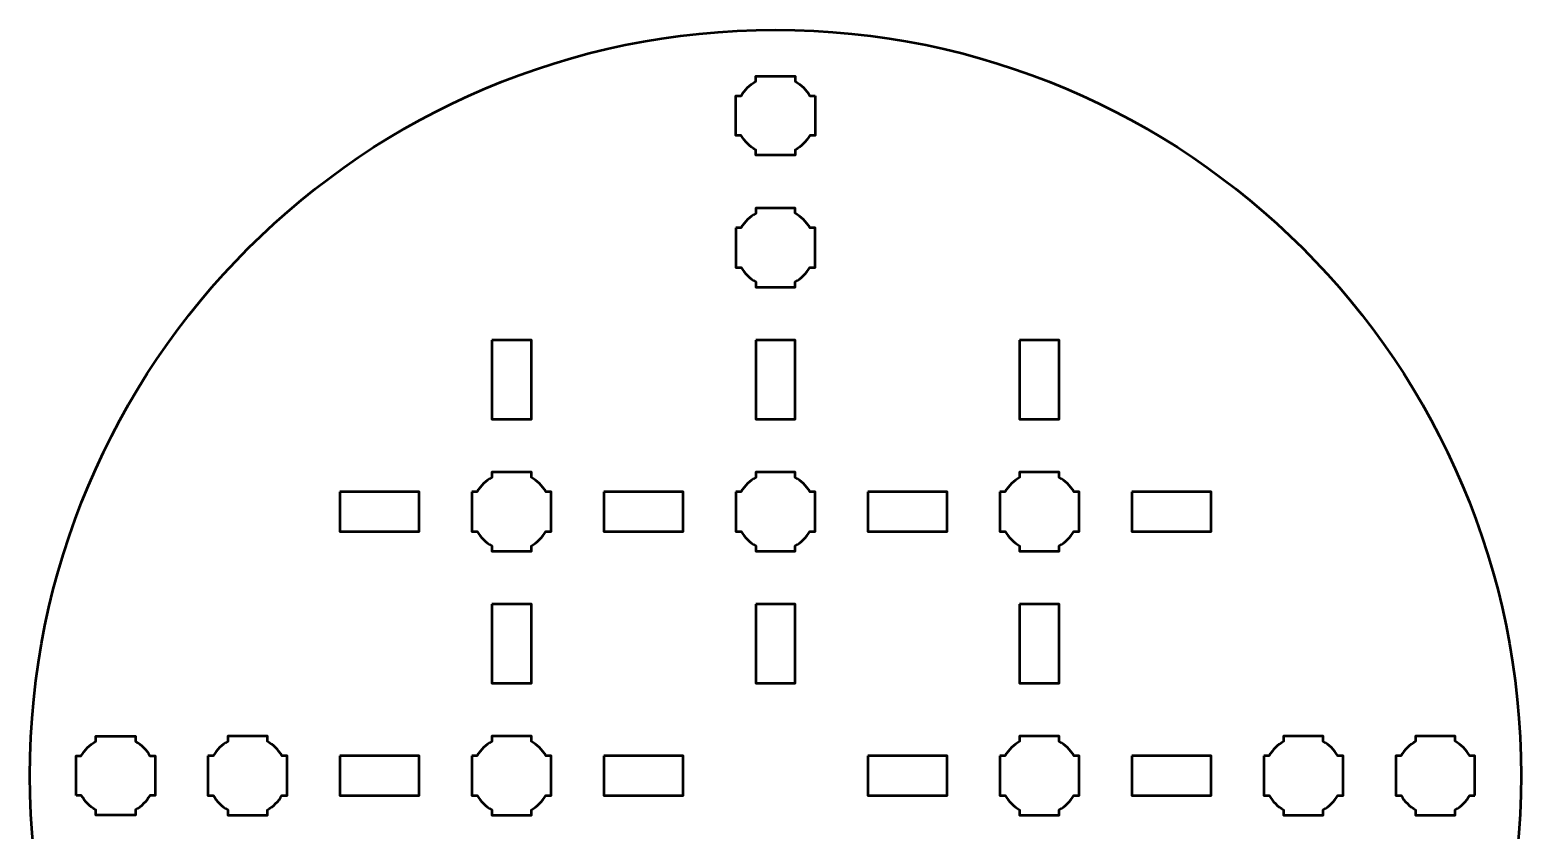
# Model space of a CAD drawing. Header units: centimetres. Extents: x -215 to 208, y -170 to 139.
# Drawn here: x 36.35 to 47.65, y -121.41 to -115.35 of the extents above; entities that cross this region are included whole.
import ezdxf

# ---------------------------------------------------------------- set-up
doc = ezdxf.new("R2010")
doc.units = ezdxf.units.CM
doc.header["$MEASUREMENT"] = 0
doc.layers.add('Layer 1', color=7, linetype='Continuous')

msp = doc.modelspace()

# ---------------------------------------------------------------- linework, layer by layer
at = {"layer": 'Layer 1', "color": 250, "lineweight": 53}
msp.add_ellipse((42, -120.99999), major_axis=(0, 5.65), ratio=1, dxfattribs=at)
for points in [[(42.30013, -115.84989), (42.30013, -115.84989), (42.25993, -115.84989), (42.25993, -115.84989), (42.25993, -115.84989), (42.2336, -115.80437), (42.19564, -115.76644), (42.15013, -115.74011), (42.15013, -115.74011), (42.15013, -115.74011), (42.15013, -115.69989), (42.15013, -115.69989), (42.15013, -115.69989), (42.15013, -115.69989), (41.85013, -115.69989), (41.85013, -115.69989), (41.85013, -115.69989), (41.85013, -115.69989), (41.85013, -115.74008), (41.85013, -115.74008), (41.85013, -115.74008), (41.8046, -115.76641), (41.76661, -115.80436), (41.74025, -115.84989), (41.74025, -115.84989), (41.74025, -115.84989), (41.70013, -115.84989), (41.70013, -115.84989), (41.70013, -115.84989), (41.70013, -115.84989), (41.70013, -115.99531), (41.70013, -115.99531), (41.70013, -115.99531), (41.70013, -115.99531), (41.70007, -115.99996), (41.70007, -115.99996), (41.70007, -115.99996), (41.70007, -115.99996), (41.70013, -116.0046), (41.70013, -116.0046), (41.70013, -116.0046), (41.70013, -116.0046), (41.70013, -116.14989), (41.70013, -116.14989), (41.70013, -116.14989), (41.70013, -116.14989), (41.7402, -116.14989), (41.7402, -116.14989), (41.7402, -116.14989), (41.76655, -116.19546), (41.80455, -116.23347), (41.85013, -116.25983), (41.85013, -116.25983), (41.85013, -116.25983), (41.85013, -116.29989), (41.85013, -116.29989), (41.85013, -116.29989), (41.85013, -116.29989), (41.99341, -116.29989), (41.99341, -116.29989), (41.99341, -116.29989), (41.99341, -116.29989), (42.00008, -116.29997), (42.00008, -116.29997), (42.00008, -116.29997), (42.00008, -116.29997), (42.00676, -116.29989), (42.00676, -116.29989), (42.00676, -116.29989), (42.00676, -116.29989), (42.15013, -116.29989), (42.15013, -116.29989), (42.15013, -116.29989), (42.15013, -116.29989), (42.15013, -116.25979), (42.15013, -116.25979), (42.15013, -116.25979), (42.19567, -116.23343), (42.23365, -116.19544), (42.25998, -116.14989), (42.25998, -116.14989), (42.25998, -116.14989), (42.30013, -116.14989), (42.30013, -116.14989), (42.30013, -116.14989), (42.30013, -116.14989), (42.30013, -115.84989), (42.30013, -115.84989)], [(36.70004, -121.1499), (36.70004, -121.1499), (36.74024, -121.1499), (36.74024, -121.1499), (36.74024, -121.1499), (36.76657, -121.19542), (36.80453, -121.23335), (36.85004, -121.25968), (36.85004, -121.25968), (36.85004, -121.25968), (36.85004, -121.2999), (36.85004, -121.2999), (36.85004, -121.2999), (36.85004, -121.2999), (37.15004, -121.2999), (37.15004, -121.2999), (37.15004, -121.2999), (37.15004, -121.2999), (37.15004, -121.25971), (37.15004, -121.25971), (37.15004, -121.25971), (37.19557, -121.23338), (37.23356, -121.19543), (37.25992, -121.1499), (37.25992, -121.1499), (37.25992, -121.1499), (37.30004, -121.1499), (37.30004, -121.1499), (37.30004, -121.1499), (37.30004, -121.1499), (37.30004, -121.00448), (37.30004, -121.00448), (37.30004, -121.00448), (37.30004, -121.00448), (37.3001, -120.99983), (37.3001, -120.99983), (37.3001, -120.99983), (37.3001, -120.99983), (37.30004, -120.99519), (37.30004, -120.99519), (37.30004, -120.99519), (37.30004, -120.99519), (37.30004, -120.8499), (37.30004, -120.8499), (37.30004, -120.8499), (37.30004, -120.8499), (37.25997, -120.8499), (37.25997, -120.8499), (37.25997, -120.8499), (37.23362, -120.80433), (37.19562, -120.76632), (37.15004, -120.73996), (37.15004, -120.73996), (37.15004, -120.73996), (37.15004, -120.6999), (37.15004, -120.6999), (37.15004, -120.6999), (37.15004, -120.6999), (37.00676, -120.6999), (37.00676, -120.6999), (37.00676, -120.6999), (37.00676, -120.6999), (37.00009, -120.69982), (37.00009, -120.69982), (37.00009, -120.69982), (37.00009, -120.69982), (36.99341, -120.6999), (36.99341, -120.6999), (36.99341, -120.6999), (36.99341, -120.6999), (36.85004, -120.6999), (36.85004, -120.6999), (36.85004, -120.6999), (36.85004, -120.6999), (36.85004, -120.74), (36.85004, -120.74), (36.85004, -120.74), (36.8045, -120.76636), (36.76652, -120.80435), (36.74019, -120.8499), (36.74019, -120.8499), (36.74019, -120.8499), (36.70004, -120.8499), (36.70004, -120.8499), (36.70004, -120.8499), (36.70004, -120.8499), (36.70004, -121.1499), (36.70004, -121.1499)], [(47.30012, -121.1499), (47.30012, -121.1499), (47.25992, -121.1499), (47.25992, -121.1499), (47.25992, -121.1499), (47.23359, -121.19542), (47.19563, -121.23335), (47.15012, -121.25968), (47.15012, -121.25968), (47.15012, -121.25968), (47.15012, -121.2999), (47.15012, -121.2999), (47.15012, -121.2999), (47.15012, -121.2999), (46.85012, -121.2999), (46.85012, -121.2999), (46.85012, -121.2999), (46.85012, -121.2999), (46.85012, -121.25971), (46.85012, -121.25971), (46.85012, -121.25971), (46.80459, -121.23338), (46.7666, -121.19543), (46.74024, -121.1499), (46.74024, -121.1499), (46.74024, -121.1499), (46.70012, -121.1499), (46.70012, -121.1499), (46.70012, -121.1499), (46.70012, -121.1499), (46.70012, -121.00448), (46.70012, -121.00448), (46.70012, -121.00448), (46.70012, -121.00448), (46.70006, -120.99983), (46.70006, -120.99983), (46.70006, -120.99983), (46.70006, -120.99983), (46.70012, -120.99519), (46.70012, -120.99519), (46.70012, -120.99519), (46.70012, -120.99519), (46.70012, -120.8499), (46.70012, -120.8499), (46.70012, -120.8499), (46.70012, -120.8499), (46.74019, -120.8499), (46.74019, -120.8499), (46.74019, -120.8499), (46.76654, -120.80433), (46.80454, -120.76632), (46.85012, -120.73996), (46.85012, -120.73996), (46.85012, -120.73996), (46.85012, -120.6999), (46.85012, -120.6999), (46.85012, -120.6999), (46.85012, -120.6999), (46.9934, -120.6999), (46.9934, -120.6999), (46.9934, -120.6999), (46.9934, -120.6999), (47.00007, -120.69982), (47.00007, -120.69982), (47.00007, -120.69982), (47.00007, -120.69982), (47.00675, -120.6999), (47.00675, -120.6999), (47.00675, -120.6999), (47.00675, -120.6999), (47.15012, -120.6999), (47.15012, -120.6999), (47.15012, -120.6999), (47.15012, -120.6999), (47.15012, -120.74), (47.15012, -120.74), (47.15012, -120.74), (47.19566, -120.76636), (47.23364, -120.80435), (47.25997, -120.8499), (47.25997, -120.8499), (47.25997, -120.8499), (47.30012, -120.8499), (47.30012, -120.8499), (47.30012, -120.8499), (47.30012, -120.8499), (47.30012, -121.1499), (47.30012, -121.1499)]]:
    msp.add_open_spline(points, degree=3, knots=[0, 0, 0, 0, 0.04545455, 0.04545455, 0.04545455, 0.04545455, 0.09090909, 0.09090909, 0.09090909, 0.09090909, 0.13636364, 0.13636364, 0.13636364, 0.13636364, 0.18181818, 0.18181818, 0.18181818, 0.18181818, 0.22727273, 0.22727273, 0.22727273, 0.22727273, 0.27272727, 0.27272727, 0.27272727, 0.27272727, 0.31818182, 0.31818182, 0.31818182, 0.31818182, 0.36363636, 0.36363636, 0.36363636, 0.36363636, 0.40909091, 0.40909091, 0.40909091, 0.40909091, 0.45454545, 0.45454545, 0.45454545, 0.45454545, 0.5, 0.5, 0.5, 0.5, 0.54545455, 0.54545455, 0.54545455, 0.54545455, 0.59090909, 0.59090909, 0.59090909, 0.59090909, 0.63636364, 0.63636364, 0.63636364, 0.63636364, 0.68181818, 0.68181818, 0.68181818, 0.68181818, 0.72727273, 0.72727273, 0.72727273, 0.72727273, 0.77272727, 0.77272727, 0.77272727, 0.77272727, 0.81818182, 0.81818182, 0.81818182, 0.81818182, 0.86363636, 0.86363636, 0.86363636, 0.86363636, 0.90909091, 0.90909091, 0.90909091, 0.90909091, 0.95454545, 0.95454545, 0.95454545, 0.95454545, 1, 1, 1, 1], dxfattribs=at)
at = {"layer": 'Layer 1', "lineweight": 53}
for points, knots in [([(41.7, -116.8499), (41.7, -116.8499), (41.7402, -116.8499), (41.7402, -116.8499), (41.7402, -116.8499), (41.76653, -116.80438), (41.80449, -116.76645), (41.85, -116.74012), (41.85, -116.74012), (41.85, -116.74012), (41.85, -116.6999), (41.85, -116.6999), (41.85, -116.6999), (41.85, -116.6999), (42.15, -116.6999), (42.15, -116.6999), (42.15, -116.6999), (42.15, -116.6999), (42.15, -116.74009), (42.15, -116.74009), (42.15, -116.74009), (42.19553, -116.76642), (42.23352, -116.80437), (42.25988, -116.8499), (42.25988, -116.8499), (42.25988, -116.8499), (42.3, -116.8499), (42.3, -116.8499), (42.3, -116.8499), (42.3, -116.8499), (42.3, -116.99532), (42.3, -116.99532), (42.3, -116.99532), (42.3, -116.99532), (42.30006, -116.99997), (42.30006, -116.99997), (42.30006, -116.99997), (42.30006, -116.99997), (42.3, -117.00461), (42.3, -117.00461), (42.3, -117.00461), (42.3, -117.00461), (42.3, -117.1499), (42.3, -117.1499), (42.3, -117.1499), (42.3, -117.1499), (42.25993, -117.1499), (42.25993, -117.1499), (42.25993, -117.1499), (42.23358, -117.19547), (42.19558, -117.23348), (42.15, -117.25984), (42.15, -117.25984), (42.15, -117.25984), (42.15, -117.2999), (42.15, -117.2999), (42.15, -117.2999), (42.15, -117.2999), (42.00672, -117.2999), (42.00672, -117.2999), (42.00672, -117.2999), (42.00672, -117.2999), (42.00005, -117.29998), (42.00005, -117.29998), (42.00005, -117.29998), (42.00005, -117.29998), (41.99337, -117.2999), (41.99337, -117.2999), (41.99337, -117.2999), (41.99337, -117.2999), (41.85, -117.2999), (41.85, -117.2999), (41.85, -117.2999), (41.85, -117.2999), (41.85, -117.2598), (41.85, -117.2598), (41.85, -117.2598), (41.80446, -117.23344), (41.76648, -117.19545), (41.74015, -117.1499), (41.74015, -117.1499), (41.74015, -117.1499), (41.7, -117.1499), (41.7, -117.1499), (41.7, -117.1499), (41.7, -117.1499), (41.7, -116.8499), (41.7, -116.8499)], [0, 0, 0, 0, 0.04545455, 0.04545455, 0.04545455, 0.04545455, 0.09090909, 0.09090909, 0.09090909, 0.09090909, 0.13636364, 0.13636364, 0.13636364, 0.13636364, 0.18181818, 0.18181818, 0.18181818, 0.18181818, 0.22727273, 0.22727273, 0.22727273, 0.22727273, 0.27272727, 0.27272727, 0.27272727, 0.27272727, 0.31818182, 0.31818182, 0.31818182, 0.31818182, 0.36363636, 0.36363636, 0.36363636, 0.36363636, 0.40909091, 0.40909091, 0.40909091, 0.40909091, 0.45454545, 0.45454545, 0.45454545, 0.45454545, 0.5, 0.5, 0.5, 0.5, 0.54545455, 0.54545455, 0.54545455, 0.54545455, 0.59090909, 0.59090909, 0.59090909, 0.59090909, 0.63636364, 0.63636364, 0.63636364, 0.63636364, 0.68181818, 0.68181818, 0.68181818, 0.68181818, 0.72727273, 0.72727273, 0.72727273, 0.72727273, 0.77272727, 0.77272727, 0.77272727, 0.77272727, 0.81818182, 0.81818182, 0.81818182, 0.81818182, 0.86363636, 0.86363636, 0.86363636, 0.86363636, 0.90909091, 0.90909091, 0.90909091, 0.90909091, 0.95454545, 0.95454545, 0.95454545, 0.95454545, 1, 1, 1, 1]), ([(39.85003, -117.69995), (39.85003, -117.69995), (40.15003, -117.69995), (40.15003, -117.69995), (40.15003, -117.69995), (40.15003, -117.69995), (40.15003, -118.29995), (40.15003, -118.29995), (40.15003, -118.29995), (40.15003, -118.29995), (39.85003, -118.29995), (39.85003, -118.29995), (39.85003, -118.29995), (39.85003, -118.29995), (39.85003, -117.69995), (39.85003, -117.69995)], [0, 0, 0, 0, 0.25, 0.25, 0.25, 0.25, 0.5, 0.5, 0.5, 0.5, 0.75, 0.75, 0.75, 0.75, 1, 1, 1, 1]), ([(41.84996, -117.69995), (41.84996, -117.69995), (42.14996, -117.69995), (42.14996, -117.69995), (42.14996, -117.69995), (42.14996, -117.69995), (42.14996, -118.29995), (42.14996, -118.29995), (42.14996, -118.29995), (42.14996, -118.29995), (41.84996, -118.29995), (41.84996, -118.29995), (41.84996, -118.29995), (41.84996, -118.29995), (41.84996, -117.69995), (41.84996, -117.69995)], [0, 0, 0, 0, 0.25, 0.25, 0.25, 0.25, 0.5, 0.5, 0.5, 0.5, 0.75, 0.75, 0.75, 0.75, 1, 1, 1, 1]), ([(43.85006, -117.69995), (43.85006, -117.69995), (44.15007, -117.69995), (44.15007, -117.69995), (44.15007, -117.69995), (44.15007, -117.69995), (44.15007, -118.29995), (44.15007, -118.29995), (44.15007, -118.29995), (44.15007, -118.29995), (43.85006, -118.29995), (43.85006, -118.29995), (43.85006, -118.29995), (43.85006, -118.29995), (43.85006, -117.69995), (43.85006, -117.69995)], [0, 0, 0, 0, 0.25, 0.25, 0.25, 0.25, 0.5, 0.5, 0.5, 0.5, 0.75, 0.75, 0.75, 0.75, 1, 1, 1, 1]), ([(39.7, -118.8499), (39.7, -118.8499), (39.7402, -118.8499), (39.7402, -118.8499), (39.7402, -118.8499), (39.76653, -118.80438), (39.80449, -118.76645), (39.85, -118.74012), (39.85, -118.74012), (39.85, -118.74012), (39.85, -118.6999), (39.85, -118.6999), (39.85, -118.6999), (39.85, -118.6999), (40.15, -118.6999), (40.15, -118.6999), (40.15, -118.6999), (40.15, -118.6999), (40.15, -118.74009), (40.15, -118.74009), (40.15, -118.74009), (40.19553, -118.76642), (40.23352, -118.80437), (40.25988, -118.8499), (40.25988, -118.8499), (40.25988, -118.8499), (40.3, -118.8499), (40.3, -118.8499), (40.3, -118.8499), (40.3, -118.8499), (40.3, -118.99532), (40.3, -118.99532), (40.3, -118.99532), (40.3, -118.99532), (40.30006, -118.99997), (40.30006, -118.99997), (40.30006, -118.99997), (40.30006, -118.99997), (40.3, -119.00461), (40.3, -119.00461), (40.3, -119.00461), (40.3, -119.00461), (40.3, -119.1499), (40.3, -119.1499), (40.3, -119.1499), (40.3, -119.1499), (40.25993, -119.1499), (40.25993, -119.1499), (40.25993, -119.1499), (40.23358, -119.19547), (40.19558, -119.23348), (40.15, -119.25984), (40.15, -119.25984), (40.15, -119.25984), (40.15, -119.2999), (40.15, -119.2999), (40.15, -119.2999), (40.15, -119.2999), (40.00672, -119.2999), (40.00672, -119.2999), (40.00672, -119.2999), (40.00672, -119.2999), (40.00005, -119.29998), (40.00005, -119.29998), (40.00005, -119.29998), (40.00005, -119.29998), (39.99337, -119.2999), (39.99337, -119.2999), (39.99337, -119.2999), (39.99337, -119.2999), (39.85, -119.2999), (39.85, -119.2999), (39.85, -119.2999), (39.85, -119.2999), (39.85, -119.2598), (39.85, -119.2598), (39.85, -119.2598), (39.80446, -119.23344), (39.76648, -119.19545), (39.74015, -119.1499), (39.74015, -119.1499), (39.74015, -119.1499), (39.7, -119.1499), (39.7, -119.1499), (39.7, -119.1499), (39.7, -119.1499), (39.7, -118.8499), (39.7, -118.8499)], [0, 0, 0, 0, 0.04545455, 0.04545455, 0.04545455, 0.04545455, 0.09090909, 0.09090909, 0.09090909, 0.09090909, 0.13636364, 0.13636364, 0.13636364, 0.13636364, 0.18181818, 0.18181818, 0.18181818, 0.18181818, 0.22727273, 0.22727273, 0.22727273, 0.22727273, 0.27272727, 0.27272727, 0.27272727, 0.27272727, 0.31818182, 0.31818182, 0.31818182, 0.31818182, 0.36363636, 0.36363636, 0.36363636, 0.36363636, 0.40909091, 0.40909091, 0.40909091, 0.40909091, 0.45454545, 0.45454545, 0.45454545, 0.45454545, 0.5, 0.5, 0.5, 0.5, 0.54545455, 0.54545455, 0.54545455, 0.54545455, 0.59090909, 0.59090909, 0.59090909, 0.59090909, 0.63636364, 0.63636364, 0.63636364, 0.63636364, 0.68181818, 0.68181818, 0.68181818, 0.68181818, 0.72727273, 0.72727273, 0.72727273, 0.72727273, 0.77272727, 0.77272727, 0.77272727, 0.77272727, 0.81818182, 0.81818182, 0.81818182, 0.81818182, 0.86363636, 0.86363636, 0.86363636, 0.86363636, 0.90909091, 0.90909091, 0.90909091, 0.90909091, 0.95454545, 0.95454545, 0.95454545, 0.95454545, 1, 1, 1, 1]), ([(41.7, -118.8499), (41.7, -118.8499), (41.7402, -118.8499), (41.7402, -118.8499), (41.7402, -118.8499), (41.76653, -118.80438), (41.80449, -118.76645), (41.85, -118.74012), (41.85, -118.74012), (41.85, -118.74012), (41.85, -118.6999), (41.85, -118.6999), (41.85, -118.6999), (41.85, -118.6999), (42.15, -118.6999), (42.15, -118.6999), (42.15, -118.6999), (42.15, -118.6999), (42.15, -118.74009), (42.15, -118.74009), (42.15, -118.74009), (42.19553, -118.76642), (42.23352, -118.80437), (42.25988, -118.8499), (42.25988, -118.8499), (42.25988, -118.8499), (42.3, -118.8499), (42.3, -118.8499), (42.3, -118.8499), (42.3, -118.8499), (42.3, -118.99532), (42.3, -118.99532), (42.3, -118.99532), (42.3, -118.99532), (42.30006, -118.99997), (42.30006, -118.99997), (42.30006, -118.99997), (42.30006, -118.99997), (42.3, -119.00461), (42.3, -119.00461), (42.3, -119.00461), (42.3, -119.00461), (42.3, -119.1499), (42.3, -119.1499), (42.3, -119.1499), (42.3, -119.1499), (42.25993, -119.1499), (42.25993, -119.1499), (42.25993, -119.1499), (42.23358, -119.19547), (42.19558, -119.23348), (42.15, -119.25984), (42.15, -119.25984), (42.15, -119.25984), (42.15, -119.2999), (42.15, -119.2999), (42.15, -119.2999), (42.15, -119.2999), (42.00672, -119.2999), (42.00672, -119.2999), (42.00672, -119.2999), (42.00672, -119.2999), (42.00005, -119.29998), (42.00005, -119.29998), (42.00005, -119.29998), (42.00005, -119.29998), (41.99337, -119.2999), (41.99337, -119.2999), (41.99337, -119.2999), (41.99337, -119.2999), (41.85, -119.2999), (41.85, -119.2999), (41.85, -119.2999), (41.85, -119.2999), (41.85, -119.2598), (41.85, -119.2598), (41.85, -119.2598), (41.80446, -119.23344), (41.76648, -119.19545), (41.74015, -119.1499), (41.74015, -119.1499), (41.74015, -119.1499), (41.7, -119.1499), (41.7, -119.1499), (41.7, -119.1499), (41.7, -119.1499), (41.7, -118.8499), (41.7, -118.8499)], [0, 0, 0, 0, 0.04545455, 0.04545455, 0.04545455, 0.04545455, 0.09090909, 0.09090909, 0.09090909, 0.09090909, 0.13636364, 0.13636364, 0.13636364, 0.13636364, 0.18181818, 0.18181818, 0.18181818, 0.18181818, 0.22727273, 0.22727273, 0.22727273, 0.22727273, 0.27272727, 0.27272727, 0.27272727, 0.27272727, 0.31818182, 0.31818182, 0.31818182, 0.31818182, 0.36363636, 0.36363636, 0.36363636, 0.36363636, 0.40909091, 0.40909091, 0.40909091, 0.40909091, 0.45454545, 0.45454545, 0.45454545, 0.45454545, 0.5, 0.5, 0.5, 0.5, 0.54545455, 0.54545455, 0.54545455, 0.54545455, 0.59090909, 0.59090909, 0.59090909, 0.59090909, 0.63636364, 0.63636364, 0.63636364, 0.63636364, 0.68181818, 0.68181818, 0.68181818, 0.68181818, 0.72727273, 0.72727273, 0.72727273, 0.72727273, 0.77272727, 0.77272727, 0.77272727, 0.77272727, 0.81818182, 0.81818182, 0.81818182, 0.81818182, 0.86363636, 0.86363636, 0.86363636, 0.86363636, 0.90909091, 0.90909091, 0.90909091, 0.90909091, 0.95454545, 0.95454545, 0.95454545, 0.95454545, 1, 1, 1, 1]), ([(43.7, -118.8499), (43.7, -118.8499), (43.7402, -118.8499), (43.7402, -118.8499), (43.7402, -118.8499), (43.76653, -118.80438), (43.80449, -118.76645), (43.85, -118.74012), (43.85, -118.74012), (43.85, -118.74012), (43.85, -118.6999), (43.85, -118.6999), (43.85, -118.6999), (43.85, -118.6999), (44.15, -118.6999), (44.15, -118.6999), (44.15, -118.6999), (44.15, -118.6999), (44.15, -118.74009), (44.15, -118.74009), (44.15, -118.74009), (44.19553, -118.76642), (44.23352, -118.80437), (44.25988, -118.8499), (44.25988, -118.8499), (44.25988, -118.8499), (44.3, -118.8499), (44.3, -118.8499), (44.3, -118.8499), (44.3, -118.8499), (44.3, -118.99532), (44.3, -118.99532), (44.3, -118.99532), (44.3, -118.99532), (44.30006, -118.99997), (44.30006, -118.99997), (44.30006, -118.99997), (44.30006, -118.99997), (44.3, -119.00461), (44.3, -119.00461), (44.3, -119.00461), (44.3, -119.00461), (44.3, -119.1499), (44.3, -119.1499), (44.3, -119.1499), (44.3, -119.1499), (44.25993, -119.1499), (44.25993, -119.1499), (44.25993, -119.1499), (44.23358, -119.19547), (44.19558, -119.23348), (44.15, -119.25984), (44.15, -119.25984), (44.15, -119.25984), (44.15, -119.2999), (44.15, -119.2999), (44.15, -119.2999), (44.15, -119.2999), (44.00672, -119.2999), (44.00672, -119.2999), (44.00672, -119.2999), (44.00672, -119.2999), (44.00005, -119.29998), (44.00005, -119.29998), (44.00005, -119.29998), (44.00005, -119.29998), (43.99337, -119.2999), (43.99337, -119.2999), (43.99337, -119.2999), (43.99337, -119.2999), (43.85, -119.2999), (43.85, -119.2999), (43.85, -119.2999), (43.85, -119.2999), (43.85, -119.2598), (43.85, -119.2598), (43.85, -119.2598), (43.80446, -119.23344), (43.76648, -119.19545), (43.74015, -119.1499), (43.74015, -119.1499), (43.74015, -119.1499), (43.7, -119.1499), (43.7, -119.1499), (43.7, -119.1499), (43.7, -119.1499), (43.7, -118.8499), (43.7, -118.8499)], [0, 0, 0, 0, 0.04545455, 0.04545455, 0.04545455, 0.04545455, 0.09090909, 0.09090909, 0.09090909, 0.09090909, 0.13636364, 0.13636364, 0.13636364, 0.13636364, 0.18181818, 0.18181818, 0.18181818, 0.18181818, 0.22727273, 0.22727273, 0.22727273, 0.22727273, 0.27272727, 0.27272727, 0.27272727, 0.27272727, 0.31818182, 0.31818182, 0.31818182, 0.31818182, 0.36363636, 0.36363636, 0.36363636, 0.36363636, 0.40909091, 0.40909091, 0.40909091, 0.40909091, 0.45454545, 0.45454545, 0.45454545, 0.45454545, 0.5, 0.5, 0.5, 0.5, 0.54545455, 0.54545455, 0.54545455, 0.54545455, 0.59090909, 0.59090909, 0.59090909, 0.59090909, 0.63636364, 0.63636364, 0.63636364, 0.63636364, 0.68181818, 0.68181818, 0.68181818, 0.68181818, 0.72727273, 0.72727273, 0.72727273, 0.72727273, 0.77272727, 0.77272727, 0.77272727, 0.77272727, 0.81818182, 0.81818182, 0.81818182, 0.81818182, 0.86363636, 0.86363636, 0.86363636, 0.86363636, 0.90909091, 0.90909091, 0.90909091, 0.90909091, 0.95454545, 0.95454545, 0.95454545, 0.95454545, 1, 1, 1, 1]), ([(38.70005, -118.84993), (38.70005, -118.84993), (39.30005, -118.84993), (39.30005, -118.84993), (39.30005, -118.84993), (39.30005, -118.84993), (39.30005, -119.14993), (39.30005, -119.14993), (39.30005, -119.14993), (39.30005, -119.14993), (38.70005, -119.14993), (38.70005, -119.14993), (38.70005, -119.14993), (38.70005, -119.14993), (38.70005, -118.84993), (38.70005, -118.84993)], [0, 0, 0, 0, 0.25, 0.25, 0.25, 0.25, 0.5, 0.5, 0.5, 0.5, 0.75, 0.75, 0.75, 0.75, 1, 1, 1, 1]), ([(40.70001, -118.84993), (40.70001, -118.84993), (41.30002, -118.84993), (41.30002, -118.84993), (41.30002, -118.84993), (41.30002, -118.84993), (41.30002, -119.14993), (41.30002, -119.14993), (41.30002, -119.14993), (41.30002, -119.14993), (40.70001, -119.14993), (40.70001, -119.14993), (40.70001, -119.14993), (40.70001, -119.14993), (40.70001, -118.84993), (40.70001, -118.84993)], [0, 0, 0, 0, 0.25, 0.25, 0.25, 0.25, 0.5, 0.5, 0.5, 0.5, 0.75, 0.75, 0.75, 0.75, 1, 1, 1, 1]), ([(42.70008, -118.84993), (42.70008, -118.84993), (43.30008, -118.84993), (43.30008, -118.84993), (43.30008, -118.84993), (43.30008, -118.84993), (43.30008, -119.14993), (43.30008, -119.14993), (43.30008, -119.14993), (43.30008, -119.14993), (42.70008, -119.14993), (42.70008, -119.14993), (42.70008, -119.14993), (42.70008, -119.14993), (42.70008, -118.84993), (42.70008, -118.84993)], [0, 0, 0, 0, 0.25, 0.25, 0.25, 0.25, 0.5, 0.5, 0.5, 0.5, 0.75, 0.75, 0.75, 0.75, 1, 1, 1, 1]), ([(44.70005, -118.84993), (44.70005, -118.84993), (45.30005, -118.84993), (45.30005, -118.84993), (45.30005, -118.84993), (45.30005, -118.84993), (45.30005, -119.14993), (45.30005, -119.14993), (45.30005, -119.14993), (45.30005, -119.14993), (44.70005, -119.14993), (44.70005, -119.14993), (44.70005, -119.14993), (44.70005, -119.14993), (44.70005, -118.84993), (44.70005, -118.84993)], [0, 0, 0, 0, 0.25, 0.25, 0.25, 0.25, 0.5, 0.5, 0.5, 0.5, 0.75, 0.75, 0.75, 0.75, 1, 1, 1, 1]), ([(39.85003, -119.69991), (39.85003, -119.69991), (40.15003, -119.69991), (40.15003, -119.69991), (40.15003, -119.69991), (40.15003, -119.69991), (40.15003, -120.29992), (40.15003, -120.29992), (40.15003, -120.29992), (40.15003, -120.29992), (39.85003, -120.29992), (39.85003, -120.29992), (39.85003, -120.29992), (39.85003, -120.29992), (39.85003, -119.69991), (39.85003, -119.69991)], [0, 0, 0, 0, 0.25, 0.25, 0.25, 0.25, 0.5, 0.5, 0.5, 0.5, 0.75, 0.75, 0.75, 0.75, 1, 1, 1, 1]), ([(41.84996, -119.69991), (41.84996, -119.69991), (42.14996, -119.69991), (42.14996, -119.69991), (42.14996, -119.69991), (42.14996, -119.69991), (42.14996, -120.29992), (42.14996, -120.29992), (42.14996, -120.29992), (42.14996, -120.29992), (41.84996, -120.29992), (41.84996, -120.29992), (41.84996, -120.29992), (41.84996, -120.29992), (41.84996, -119.69991), (41.84996, -119.69991)], [0, 0, 0, 0, 0.25, 0.25, 0.25, 0.25, 0.5, 0.5, 0.5, 0.5, 0.75, 0.75, 0.75, 0.75, 1, 1, 1, 1]), ([(43.85006, -119.69991), (43.85006, -119.69991), (44.15007, -119.69991), (44.15007, -119.69991), (44.15007, -119.69991), (44.15007, -119.69991), (44.15007, -120.29992), (44.15007, -120.29992), (44.15007, -120.29992), (44.15007, -120.29992), (43.85006, -120.29992), (43.85006, -120.29992), (43.85006, -120.29992), (43.85006, -120.29992), (43.85006, -119.69991), (43.85006, -119.69991)], [0, 0, 0, 0, 0.25, 0.25, 0.25, 0.25, 0.5, 0.5, 0.5, 0.5, 0.75, 0.75, 0.75, 0.75, 1, 1, 1, 1]), ([(37.7, -120.8499), (37.7, -120.8499), (37.7402, -120.8499), (37.7402, -120.8499), (37.7402, -120.8499), (37.76653, -120.80438), (37.80449, -120.76645), (37.85, -120.74012), (37.85, -120.74012), (37.85, -120.74012), (37.85, -120.6999), (37.85, -120.6999), (37.85, -120.6999), (37.85, -120.6999), (38.15, -120.6999), (38.15, -120.6999), (38.15, -120.6999), (38.15, -120.6999), (38.15, -120.74009), (38.15, -120.74009), (38.15, -120.74009), (38.19553, -120.76642), (38.23352, -120.80437), (38.25988, -120.8499), (38.25988, -120.8499), (38.25988, -120.8499), (38.3, -120.8499), (38.3, -120.8499), (38.3, -120.8499), (38.3, -120.8499), (38.3, -120.99532), (38.3, -120.99532), (38.3, -120.99532), (38.3, -120.99532), (38.30006, -120.99997), (38.30006, -120.99997), (38.30006, -120.99997), (38.30006, -120.99997), (38.3, -121.00461), (38.3, -121.00461), (38.3, -121.00461), (38.3, -121.00461), (38.3, -121.1499), (38.3, -121.1499), (38.3, -121.1499), (38.3, -121.1499), (38.25993, -121.1499), (38.25993, -121.1499), (38.25993, -121.1499), (38.23358, -121.19547), (38.19558, -121.23348), (38.15, -121.25984), (38.15, -121.25984), (38.15, -121.25984), (38.15, -121.2999), (38.15, -121.2999), (38.15, -121.2999), (38.15, -121.2999), (38.00672, -121.2999), (38.00672, -121.2999), (38.00672, -121.2999), (38.00672, -121.2999), (38.00005, -121.29998), (38.00005, -121.29998), (38.00005, -121.29998), (38.00005, -121.29998), (37.99337, -121.2999), (37.99337, -121.2999), (37.99337, -121.2999), (37.99337, -121.2999), (37.85, -121.2999), (37.85, -121.2999), (37.85, -121.2999), (37.85, -121.2999), (37.85, -121.2598), (37.85, -121.2598), (37.85, -121.2598), (37.80446, -121.23344), (37.76648, -121.19545), (37.74015, -121.1499), (37.74015, -121.1499), (37.74015, -121.1499), (37.7, -121.1499), (37.7, -121.1499), (37.7, -121.1499), (37.7, -121.1499), (37.7, -120.8499), (37.7, -120.8499)], [0, 0, 0, 0, 0.04545455, 0.04545455, 0.04545455, 0.04545455, 0.09090909, 0.09090909, 0.09090909, 0.09090909, 0.13636364, 0.13636364, 0.13636364, 0.13636364, 0.18181818, 0.18181818, 0.18181818, 0.18181818, 0.22727273, 0.22727273, 0.22727273, 0.22727273, 0.27272727, 0.27272727, 0.27272727, 0.27272727, 0.31818182, 0.31818182, 0.31818182, 0.31818182, 0.36363636, 0.36363636, 0.36363636, 0.36363636, 0.40909091, 0.40909091, 0.40909091, 0.40909091, 0.45454545, 0.45454545, 0.45454545, 0.45454545, 0.5, 0.5, 0.5, 0.5, 0.54545455, 0.54545455, 0.54545455, 0.54545455, 0.59090909, 0.59090909, 0.59090909, 0.59090909, 0.63636364, 0.63636364, 0.63636364, 0.63636364, 0.68181818, 0.68181818, 0.68181818, 0.68181818, 0.72727273, 0.72727273, 0.72727273, 0.72727273, 0.77272727, 0.77272727, 0.77272727, 0.77272727, 0.81818182, 0.81818182, 0.81818182, 0.81818182, 0.86363636, 0.86363636, 0.86363636, 0.86363636, 0.90909091, 0.90909091, 0.90909091, 0.90909091, 0.95454545, 0.95454545, 0.95454545, 0.95454545, 1, 1, 1, 1]), ([(39.7, -120.8499), (39.7, -120.8499), (39.7402, -120.8499), (39.7402, -120.8499), (39.7402, -120.8499), (39.76653, -120.80438), (39.80449, -120.76645), (39.85, -120.74012), (39.85, -120.74012), (39.85, -120.74012), (39.85, -120.6999), (39.85, -120.6999), (39.85, -120.6999), (39.85, -120.6999), (40.15, -120.6999), (40.15, -120.6999), (40.15, -120.6999), (40.15, -120.6999), (40.15, -120.74009), (40.15, -120.74009), (40.15, -120.74009), (40.19553, -120.76642), (40.23352, -120.80437), (40.25988, -120.8499), (40.25988, -120.8499), (40.25988, -120.8499), (40.3, -120.8499), (40.3, -120.8499), (40.3, -120.8499), (40.3, -120.8499), (40.3, -120.99532), (40.3, -120.99532), (40.3, -120.99532), (40.3, -120.99532), (40.30006, -120.99997), (40.30006, -120.99997), (40.30006, -120.99997), (40.30006, -120.99997), (40.3, -121.00461), (40.3, -121.00461), (40.3, -121.00461), (40.3, -121.00461), (40.3, -121.1499), (40.3, -121.1499), (40.3, -121.1499), (40.3, -121.1499), (40.25993, -121.1499), (40.25993, -121.1499), (40.25993, -121.1499), (40.23358, -121.19547), (40.19558, -121.23348), (40.15, -121.25984), (40.15, -121.25984), (40.15, -121.25984), (40.15, -121.2999), (40.15, -121.2999), (40.15, -121.2999), (40.15, -121.2999), (40.00672, -121.2999), (40.00672, -121.2999), (40.00672, -121.2999), (40.00672, -121.2999), (40.00005, -121.29998), (40.00005, -121.29998), (40.00005, -121.29998), (40.00005, -121.29998), (39.99337, -121.2999), (39.99337, -121.2999), (39.99337, -121.2999), (39.99337, -121.2999), (39.85, -121.2999), (39.85, -121.2999), (39.85, -121.2999), (39.85, -121.2999), (39.85, -121.2598), (39.85, -121.2598), (39.85, -121.2598), (39.80446, -121.23344), (39.76648, -121.19545), (39.74015, -121.1499), (39.74015, -121.1499), (39.74015, -121.1499), (39.7, -121.1499), (39.7, -121.1499), (39.7, -121.1499), (39.7, -121.1499), (39.7, -120.8499), (39.7, -120.8499)], [0, 0, 0, 0, 0.04545455, 0.04545455, 0.04545455, 0.04545455, 0.09090909, 0.09090909, 0.09090909, 0.09090909, 0.13636364, 0.13636364, 0.13636364, 0.13636364, 0.18181818, 0.18181818, 0.18181818, 0.18181818, 0.22727273, 0.22727273, 0.22727273, 0.22727273, 0.27272727, 0.27272727, 0.27272727, 0.27272727, 0.31818182, 0.31818182, 0.31818182, 0.31818182, 0.36363636, 0.36363636, 0.36363636, 0.36363636, 0.40909091, 0.40909091, 0.40909091, 0.40909091, 0.45454545, 0.45454545, 0.45454545, 0.45454545, 0.5, 0.5, 0.5, 0.5, 0.54545455, 0.54545455, 0.54545455, 0.54545455, 0.59090909, 0.59090909, 0.59090909, 0.59090909, 0.63636364, 0.63636364, 0.63636364, 0.63636364, 0.68181818, 0.68181818, 0.68181818, 0.68181818, 0.72727273, 0.72727273, 0.72727273, 0.72727273, 0.77272727, 0.77272727, 0.77272727, 0.77272727, 0.81818182, 0.81818182, 0.81818182, 0.81818182, 0.86363636, 0.86363636, 0.86363636, 0.86363636, 0.90909091, 0.90909091, 0.90909091, 0.90909091, 0.95454545, 0.95454545, 0.95454545, 0.95454545, 1, 1, 1, 1]), ([(43.7, -120.8499), (43.7, -120.8499), (43.7402, -120.8499), (43.7402, -120.8499), (43.7402, -120.8499), (43.76653, -120.80438), (43.80449, -120.76645), (43.85, -120.74012), (43.85, -120.74012), (43.85, -120.74012), (43.85, -120.6999), (43.85, -120.6999), (43.85, -120.6999), (43.85, -120.6999), (44.15, -120.6999), (44.15, -120.6999), (44.15, -120.6999), (44.15, -120.6999), (44.15, -120.74009), (44.15, -120.74009), (44.15, -120.74009), (44.19553, -120.76642), (44.23352, -120.80437), (44.25988, -120.8499), (44.25988, -120.8499), (44.25988, -120.8499), (44.3, -120.8499), (44.3, -120.8499), (44.3, -120.8499), (44.3, -120.8499), (44.3, -120.99532), (44.3, -120.99532), (44.3, -120.99532), (44.3, -120.99532), (44.30006, -120.99997), (44.30006, -120.99997), (44.30006, -120.99997), (44.30006, -120.99997), (44.3, -121.00461), (44.3, -121.00461), (44.3, -121.00461), (44.3, -121.00461), (44.3, -121.1499), (44.3, -121.1499), (44.3, -121.1499), (44.3, -121.1499), (44.25993, -121.1499), (44.25993, -121.1499), (44.25993, -121.1499), (44.23358, -121.19547), (44.19558, -121.23348), (44.15, -121.25984), (44.15, -121.25984), (44.15, -121.25984), (44.15, -121.2999), (44.15, -121.2999), (44.15, -121.2999), (44.15, -121.2999), (44.00672, -121.2999), (44.00672, -121.2999), (44.00672, -121.2999), (44.00672, -121.2999), (44.00005, -121.29998), (44.00005, -121.29998), (44.00005, -121.29998), (44.00005, -121.29998), (43.99337, -121.2999), (43.99337, -121.2999), (43.99337, -121.2999), (43.99337, -121.2999), (43.85, -121.2999), (43.85, -121.2999), (43.85, -121.2999), (43.85, -121.2999), (43.85, -121.2598), (43.85, -121.2598), (43.85, -121.2598), (43.80446, -121.23344), (43.76648, -121.19545), (43.74015, -121.1499), (43.74015, -121.1499), (43.74015, -121.1499), (43.7, -121.1499), (43.7, -121.1499), (43.7, -121.1499), (43.7, -121.1499), (43.7, -120.8499), (43.7, -120.8499)], [0, 0, 0, 0, 0.04545455, 0.04545455, 0.04545455, 0.04545455, 0.09090909, 0.09090909, 0.09090909, 0.09090909, 0.13636364, 0.13636364, 0.13636364, 0.13636364, 0.18181818, 0.18181818, 0.18181818, 0.18181818, 0.22727273, 0.22727273, 0.22727273, 0.22727273, 0.27272727, 0.27272727, 0.27272727, 0.27272727, 0.31818182, 0.31818182, 0.31818182, 0.31818182, 0.36363636, 0.36363636, 0.36363636, 0.36363636, 0.40909091, 0.40909091, 0.40909091, 0.40909091, 0.45454545, 0.45454545, 0.45454545, 0.45454545, 0.5, 0.5, 0.5, 0.5, 0.54545455, 0.54545455, 0.54545455, 0.54545455, 0.59090909, 0.59090909, 0.59090909, 0.59090909, 0.63636364, 0.63636364, 0.63636364, 0.63636364, 0.68181818, 0.68181818, 0.68181818, 0.68181818, 0.72727273, 0.72727273, 0.72727273, 0.72727273, 0.77272727, 0.77272727, 0.77272727, 0.77272727, 0.81818182, 0.81818182, 0.81818182, 0.81818182, 0.86363636, 0.86363636, 0.86363636, 0.86363636, 0.90909091, 0.90909091, 0.90909091, 0.90909091, 0.95454545, 0.95454545, 0.95454545, 0.95454545, 1, 1, 1, 1]), ([(45.7, -120.8499), (45.7, -120.8499), (45.7402, -120.8499), (45.7402, -120.8499), (45.7402, -120.8499), (45.76653, -120.80438), (45.80449, -120.76645), (45.85, -120.74012), (45.85, -120.74012), (45.85, -120.74012), (45.85, -120.6999), (45.85, -120.6999), (45.85, -120.6999), (45.85, -120.6999), (46.15, -120.6999), (46.15, -120.6999), (46.15, -120.6999), (46.15, -120.6999), (46.15, -120.74009), (46.15, -120.74009), (46.15, -120.74009), (46.19553, -120.76642), (46.23352, -120.80437), (46.25988, -120.8499), (46.25988, -120.8499), (46.25988, -120.8499), (46.3, -120.8499), (46.3, -120.8499), (46.3, -120.8499), (46.3, -120.8499), (46.3, -120.99532), (46.3, -120.99532), (46.3, -120.99532), (46.3, -120.99532), (46.30006, -120.99997), (46.30006, -120.99997), (46.30006, -120.99997), (46.30006, -120.99997), (46.3, -121.00461), (46.3, -121.00461), (46.3, -121.00461), (46.3, -121.00461), (46.3, -121.1499), (46.3, -121.1499), (46.3, -121.1499), (46.3, -121.1499), (46.25993, -121.1499), (46.25993, -121.1499), (46.25993, -121.1499), (46.23358, -121.19547), (46.19558, -121.23348), (46.15, -121.25984), (46.15, -121.25984), (46.15, -121.25984), (46.15, -121.2999), (46.15, -121.2999), (46.15, -121.2999), (46.15, -121.2999), (46.00672, -121.2999), (46.00672, -121.2999), (46.00672, -121.2999), (46.00672, -121.2999), (46.00005, -121.29998), (46.00005, -121.29998), (46.00005, -121.29998), (46.00005, -121.29998), (45.99337, -121.2999), (45.99337, -121.2999), (45.99337, -121.2999), (45.99337, -121.2999), (45.85, -121.2999), (45.85, -121.2999), (45.85, -121.2999), (45.85, -121.2999), (45.85, -121.2598), (45.85, -121.2598), (45.85, -121.2598), (45.80446, -121.23344), (45.76648, -121.19545), (45.74015, -121.1499), (45.74015, -121.1499), (45.74015, -121.1499), (45.7, -121.1499), (45.7, -121.1499), (45.7, -121.1499), (45.7, -121.1499), (45.7, -120.8499), (45.7, -120.8499)], [0, 0, 0, 0, 0.04545455, 0.04545455, 0.04545455, 0.04545455, 0.09090909, 0.09090909, 0.09090909, 0.09090909, 0.13636364, 0.13636364, 0.13636364, 0.13636364, 0.18181818, 0.18181818, 0.18181818, 0.18181818, 0.22727273, 0.22727273, 0.22727273, 0.22727273, 0.27272727, 0.27272727, 0.27272727, 0.27272727, 0.31818182, 0.31818182, 0.31818182, 0.31818182, 0.36363636, 0.36363636, 0.36363636, 0.36363636, 0.40909091, 0.40909091, 0.40909091, 0.40909091, 0.45454545, 0.45454545, 0.45454545, 0.45454545, 0.5, 0.5, 0.5, 0.5, 0.54545455, 0.54545455, 0.54545455, 0.54545455, 0.59090909, 0.59090909, 0.59090909, 0.59090909, 0.63636364, 0.63636364, 0.63636364, 0.63636364, 0.68181818, 0.68181818, 0.68181818, 0.68181818, 0.72727273, 0.72727273, 0.72727273, 0.72727273, 0.77272727, 0.77272727, 0.77272727, 0.77272727, 0.81818182, 0.81818182, 0.81818182, 0.81818182, 0.86363636, 0.86363636, 0.86363636, 0.86363636, 0.90909091, 0.90909091, 0.90909091, 0.90909091, 0.95454545, 0.95454545, 0.95454545, 0.95454545, 1, 1, 1, 1]), ([(38.70005, -120.84986), (38.70005, -120.84986), (39.30005, -120.84986), (39.30005, -120.84986), (39.30005, -120.84986), (39.30005, -120.84986), (39.30005, -121.14986), (39.30005, -121.14986), (39.30005, -121.14986), (39.30005, -121.14986), (38.70005, -121.14986), (38.70005, -121.14986), (38.70005, -121.14986), (38.70005, -121.14986), (38.70005, -120.84986), (38.70005, -120.84986)], [0, 0, 0, 0, 0.25, 0.25, 0.25, 0.25, 0.5, 0.5, 0.5, 0.5, 0.75, 0.75, 0.75, 0.75, 1, 1, 1, 1]), ([(40.70001, -120.84986), (40.70001, -120.84986), (41.30002, -120.84986), (41.30002, -120.84986), (41.30002, -120.84986), (41.30002, -120.84986), (41.30002, -121.14986), (41.30002, -121.14986), (41.30002, -121.14986), (41.30002, -121.14986), (40.70001, -121.14986), (40.70001, -121.14986), (40.70001, -121.14986), (40.70001, -121.14986), (40.70001, -120.84986), (40.70001, -120.84986)], [0, 0, 0, 0, 0.25, 0.25, 0.25, 0.25, 0.5, 0.5, 0.5, 0.5, 0.75, 0.75, 0.75, 0.75, 1, 1, 1, 1]), ([(42.70008, -120.84986), (42.70008, -120.84986), (43.30008, -120.84986), (43.30008, -120.84986), (43.30008, -120.84986), (43.30008, -120.84986), (43.30008, -121.14986), (43.30008, -121.14986), (43.30008, -121.14986), (43.30008, -121.14986), (42.70008, -121.14986), (42.70008, -121.14986), (42.70008, -121.14986), (42.70008, -121.14986), (42.70008, -120.84986), (42.70008, -120.84986)], [0, 0, 0, 0, 0.25, 0.25, 0.25, 0.25, 0.5, 0.5, 0.5, 0.5, 0.75, 0.75, 0.75, 0.75, 1, 1, 1, 1]), ([(44.70005, -120.84986), (44.70005, -120.84986), (45.30005, -120.84986), (45.30005, -120.84986), (45.30005, -120.84986), (45.30005, -120.84986), (45.30005, -121.14986), (45.30005, -121.14986), (45.30005, -121.14986), (45.30005, -121.14986), (44.70005, -121.14986), (44.70005, -121.14986), (44.70005, -121.14986), (44.70005, -121.14986), (44.70005, -120.84986), (44.70005, -120.84986)], [0, 0, 0, 0, 0.25, 0.25, 0.25, 0.25, 0.5, 0.5, 0.5, 0.5, 0.75, 0.75, 0.75, 0.75, 1, 1, 1, 1])]:
    msp.add_open_spline(points, degree=3, knots=knots, dxfattribs=at)

doc.saveas('drawing.dxf')
